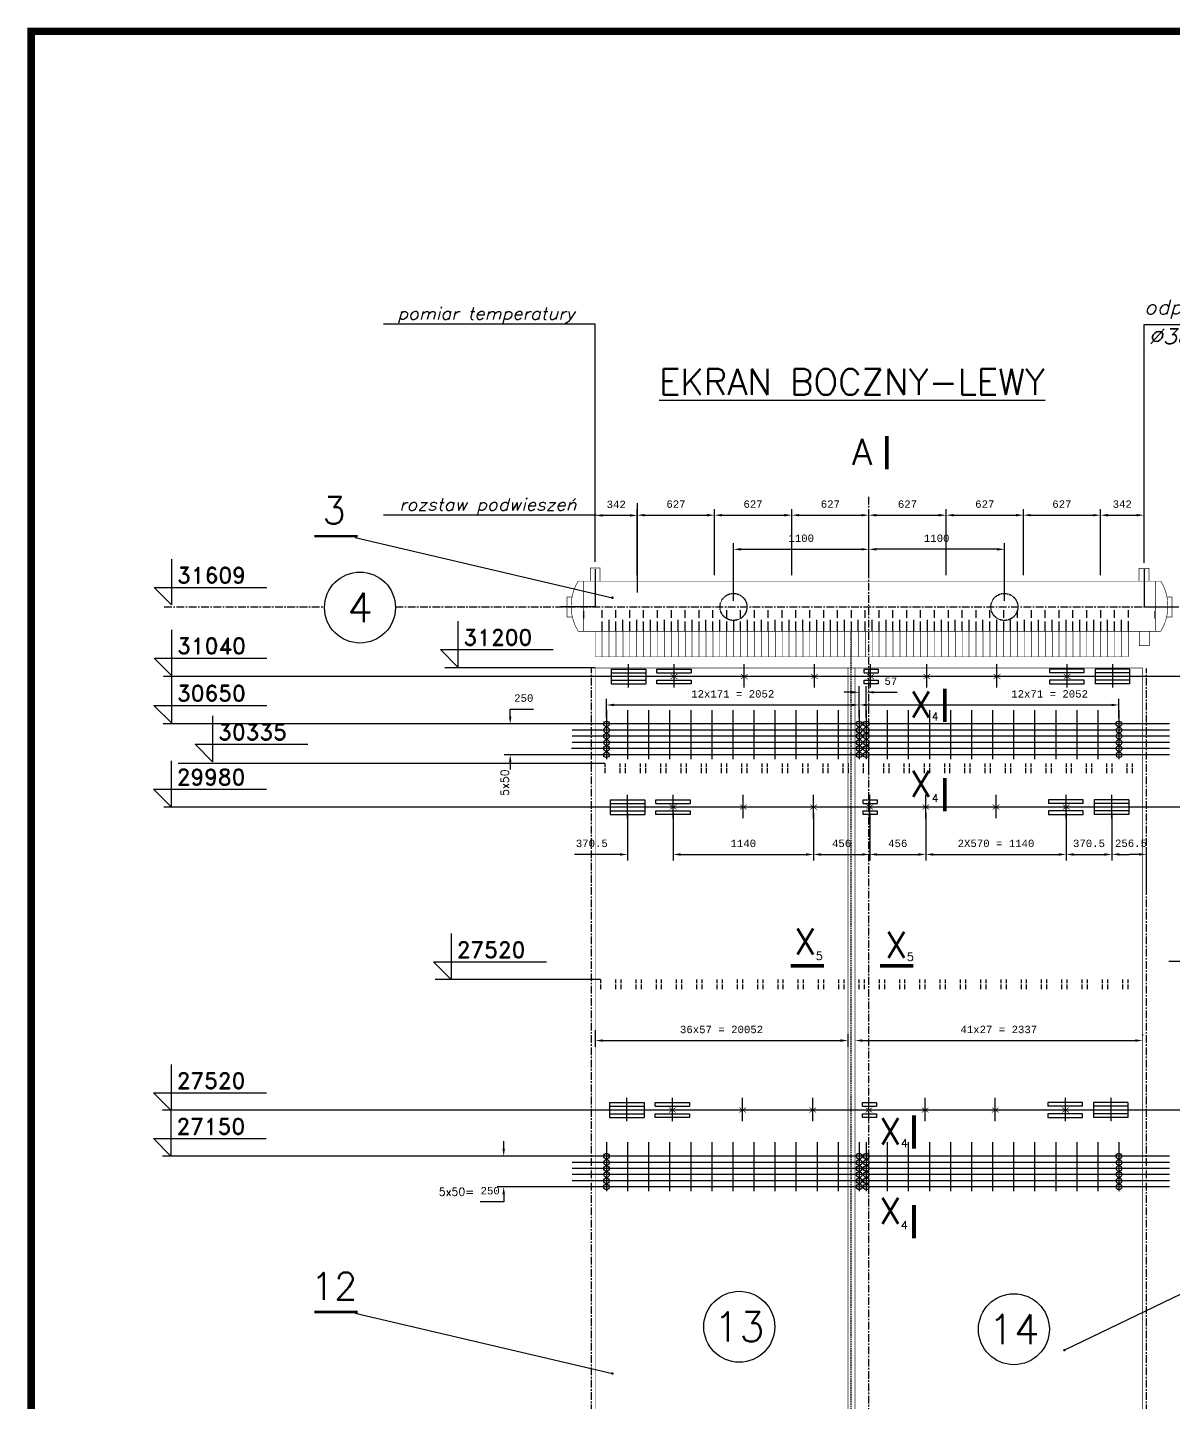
# Model space of a CAD drawing. Extents: x 13210 to 94108, y -7390 to 36310.
# Drawn here: x 13210 to 22516, y 25145 to 36310 of the extents above; entities that cross this region are included whole.
import ezdxf
from ezdxf.enums import TextEntityAlignment as Align

# ---------------------------------------------------------------- set-up
doc = ezdxf.new("R2010")
doc.units = 0
doc.header["$MEASUREMENT"] = 0
doc.header["$PDMODE"] = 3
for name, pattern in [('CENTERX2', [100, 62.5, -12.5, 12.5, -12.5]), ('DASHED', [18.75, 12.5, -6.25]), ('DASHEDX2', [1.5, 1, -0.5])]:
    doc.linetypes.add(name, pattern=pattern)
doc.layers.get('0').update_dxf_attribs({"linetype": 'CONTINUOUS'})
doc.layers.get('DEFPOINTS').update_dxf_attribs({"linetype": 'CONTINUOUS'})
for name, color, linetype in [('LINIE', 7, 'DASHEDX2'), ('NUMERY-KOL', 4, 'CONTINUOUS'), ('NUMERY-ODN', 2, 'CONTINUOUS'), ('POZIOMY', 7, 'CONTINUOUS'), ('PRZEKROJE', 4, 'CONTINUOUS'), ('RAMKA', 7, 'CONTINUOUS'), ('ROZWINIECIE', 3, 'CONTINUOUS'), ('SZCZEGOLY', 2, 'CONTINUOUS'), ('WYMIAR1', 7, 'CONTINUOUS'), ('X-X', 1, 'CONTINUOUS'), ('ZARYS', 6, 'CENTERX2')]:
    doc.layers.add(name, color=color, linetype=linetype)
doc.styles.add('MONOTXT', font='monotxt')
doc.styles.add('ROMAND', font='romand')
doc.styles.add('ROMANS', font='romans')
doc.styles.get("Standard").update_dxf_attribs({"font": 'romans.shx'})
doc.dimstyles.new('KWA', dxfattribs={"dimscale": 20, "dimtxt": 3, "dimasz": 3, "dimexe": 2.5, "dimexo": 2.5, "dimgap": 1.5, "dimtad": 0, "dimtih": 1, "dimtoh": 1, "dimdsep": 46, "dimtxsty": 'Standard', "dimcen": -3, "dimdle": 1.25, "dimadec": 0, "dimazin": 0, "dimtfac": 0.75, "dimtofl": 0, "dimtmove": 2, "dimatfit": 3, "dimfxl": 0, "dimtvp": 1.5, "dimtolj": 1, "dimtzin": 12, "dimarcsym": 0})

# ---------------------------------------------------------------- blocks, each defined once
blk = doc.blocks.new('LI2')
at = {"layer": 'ROZWINIECIE'}
for p, q in [((0, 112), (0, 172)), ((0, 0), (0, 82))]:
    blk.add_line(p, q, dxfattribs=at)
blk = doc.blocks.new('PM')
at = {"layer": 'ROZWINIECIE', "const_width": 5}
blk.add_lwpolyline([(0, 0), (0, 208)], dxfattribs=at)
blk = doc.blocks.new('P2')
at = {"layer": 'ROZWINIECIE'}
blk.add_line((0, 0), (0, 92), dxfattribs=at)
blk = doc.blocks.new('X')
at = {"linetype": 'Continuous', "const_width": 5}
for points in [[(27.5, 20), (-27.5, -20)], [(-27.5, 20), (27.5, -20)]]:
    blk.add_lwpolyline(points, dxfattribs=at)
blk = doc.blocks.new('PP2')
at = {"linetype": 'Continuous'}
for p, q in [((0, 0), (0, -30)), ((0, -40), (0, -80))]:
    blk.add_line(p, q, dxfattribs=at)
blk = doc.blocks.new('*D288')
at = {"color": 0, "linetype": 'ByBlock'}
for p, q in [((18943, 31655), (18943, 32123)), ((19003, 32073), (19983, 32073)), ((20043, 31864), (20043, 32123))]:
    blk.add_line(p, q, dxfattribs=at)
for points in [[(19003, 32083), (19003, 32063), (18943, 32073)], [(19983, 32083), (19983, 32063), (20043, 32073)]]:
    blk.add_solid(points, dxfattribs=at)
at = {"layer": 'DEFPOINTS', "color": 0, "linetype": 'ByBlock'}
for p in [(20043, 32073), (20043, 31814), (18943, 31605)]:
    blk.add_point(p, dxfattribs=at)
at = {"color": 0, "linetype": 'ByBlock', "style": 'MONOTXT'}
blk.add_text('1100', height=60, dxfattribs=at).set_placement((19493, 32163), align=Align.MIDDLE_CENTER)
blk = doc.blocks.new('*D287')
at = {"color": 0, "linetype": 'ByBlock'}
for p, q in [((20043, 31864), (20043, 32123)), ((21083, 32073), (20103, 32073)), ((21143, 31655), (21143, 32123))]:
    blk.add_line(p, q, dxfattribs=at)
for points in [[(20103, 32083), (20103, 32063), (20043, 32073)], [(21083, 32083), (21083, 32063), (21143, 32073)]]:
    blk.add_solid(points, dxfattribs=at)
at = {"layer": 'DEFPOINTS', "color": 0, "linetype": 'ByBlock'}
for p in [(20043, 32073), (20043, 31814), (21143, 31605)]:
    blk.add_point(p, dxfattribs=at)
at = {"color": 0, "linetype": 'ByBlock', "style": 'MONOTXT'}
blk.add_text('1100', height=60, dxfattribs=at).set_placement((20593, 32163), align=Align.MIDDLE_CENTER)
blk = doc.blocks.new('*D286')
at = {"color": 0, "linetype": 'ByBlock'}
for p, q in [((18162, 31864), (18162, 32400)), ((18789, 31864), (18789, 32400)), ((18222, 32350), (18729, 32350))]:
    blk.add_line(p, q, dxfattribs=at)
for points in [[(18222, 32360), (18222, 32340), (18162, 32350)], [(18729, 32360), (18729, 32340), (18789, 32350)]]:
    blk.add_solid(points, dxfattribs=at)
at = {"layer": 'DEFPOINTS', "color": 0, "linetype": 'ByBlock'}
for p in [(18789, 32350), (18162, 31814), (18789, 31814)]:
    blk.add_point(p, dxfattribs=at)
at = {"color": 0, "linetype": 'ByBlock', "style": 'MONOTXT'}
blk.add_text('627', height=60, dxfattribs=at).set_placement((18476, 32440), align=Align.MIDDLE_CENTER)
blk = doc.blocks.new('*D285')
at = {"color": 0, "linetype": 'ByBlock'}
for p, q in [((18789, 31864), (18789, 32400)), ((19416, 31864), (19416, 32400)), ((18849, 32350), (19356, 32350))]:
    blk.add_line(p, q, dxfattribs=at)
for points in [[(18849, 32360), (18849, 32340), (18789, 32350)], [(19356, 32360), (19356, 32340), (19416, 32350)]]:
    blk.add_solid(points, dxfattribs=at)
at = {"layer": 'DEFPOINTS', "color": 0, "linetype": 'ByBlock'}
for p in [(19416, 32350), (18789, 31814), (19416, 31814)]:
    blk.add_point(p, dxfattribs=at)
at = {"color": 0, "linetype": 'ByBlock', "style": 'MONOTXT'}
blk.add_text('627', height=60, dxfattribs=at).set_placement((19102, 32440), align=Align.MIDDLE_CENTER)
blk = doc.blocks.new('*D284')
at = {"color": 0, "linetype": 'ByBlock'}
for p, q in [((19416, 31864), (19416, 32400)), ((20043, 31864), (20043, 32400)), ((19476, 32350), (19983, 32350))]:
    blk.add_line(p, q, dxfattribs=at)
for points in [[(19476, 32360), (19476, 32340), (19416, 32350)], [(19983, 32360), (19983, 32340), (20043, 32350)]]:
    blk.add_solid(points, dxfattribs=at)
at = {"layer": 'DEFPOINTS', "color": 0, "linetype": 'ByBlock'}
for p in [(20043, 32350), (19416, 31814), (20043, 31814)]:
    blk.add_point(p, dxfattribs=at)
at = {"color": 0, "linetype": 'ByBlock', "style": 'MONOTXT'}
blk.add_text('627', height=60, dxfattribs=at).set_placement((19730, 32440), align=Align.MIDDLE_CENTER)
blk = doc.blocks.new('*D283')
at = {"color": 0, "linetype": 'ByBlock'}
for p, q in [((20043, 31864), (20043, 32400)), ((20670, 31864), (20670, 32400)), ((20103, 32350), (20610, 32350))]:
    blk.add_line(p, q, dxfattribs=at)
for points in [[(20103, 32360), (20103, 32340), (20043, 32350)], [(20610, 32360), (20610, 32340), (20670, 32350)]]:
    blk.add_solid(points, dxfattribs=at)
at = {"layer": 'DEFPOINTS', "color": 0, "linetype": 'ByBlock'}
for p in [(20670, 32350), (20043, 31814), (20670, 31814)]:
    blk.add_point(p, dxfattribs=at)
at = {"color": 0, "linetype": 'ByBlock', "style": 'MONOTXT'}
blk.add_text('627', height=60, dxfattribs=at).set_placement((20356, 32440), align=Align.MIDDLE_CENTER)
blk = doc.blocks.new('*D282')
at = {"color": 0, "linetype": 'ByBlock'}
for p, q in [((20670, 31864), (20670, 32400)), ((21297, 31864), (21297, 32400)), ((20730, 32350), (21237, 32350))]:
    blk.add_line(p, q, dxfattribs=at)
for points in [[(20730, 32360), (20730, 32340), (20670, 32350)], [(21237, 32360), (21237, 32340), (21297, 32350)]]:
    blk.add_solid(points, dxfattribs=at)
at = {"layer": 'DEFPOINTS', "color": 0, "linetype": 'ByBlock'}
for p in [(21297, 32350), (20670, 31814), (21297, 31814)]:
    blk.add_point(p, dxfattribs=at)
at = {"color": 0, "linetype": 'ByBlock', "style": 'MONOTXT'}
blk.add_text('627', height=60, dxfattribs=at).set_placement((20984, 32440), align=Align.MIDDLE_CENTER)
blk = doc.blocks.new('*D281')
at = {"color": 0, "linetype": 'ByBlock'}
for p, q in [((21297, 31864), (21297, 32400)), ((21924, 31864), (21924, 32400)), ((21357, 32350), (21864, 32350))]:
    blk.add_line(p, q, dxfattribs=at)
for points in [[(21357, 32360), (21357, 32340), (21297, 32350)], [(21864, 32360), (21864, 32340), (21924, 32350)]]:
    blk.add_solid(points, dxfattribs=at)
at = {"layer": 'DEFPOINTS', "color": 0, "linetype": 'ByBlock'}
for p in [(21924, 32350), (21297, 31814), (21924, 31814)]:
    blk.add_point(p, dxfattribs=at)
at = {"color": 0, "linetype": 'ByBlock', "style": 'MONOTXT'}
blk.add_text('627', height=60, dxfattribs=at).set_placement((21610, 32440), align=Align.MIDDLE_CENTER)
blk = doc.blocks.new('*D280')
at = {"color": 0, "linetype": 'ByBlock'}
for p, q in [((21924, 31864), (21924, 32400)), ((22277, 31963), (22277, 32400)), ((21984, 32350), (22217, 32350))]:
    blk.add_line(p, q, dxfattribs=at)
for points in [[(21984, 32360), (21984, 32340), (21924, 32350)], [(22217, 32360), (22217, 32340), (22277, 32350)]]:
    blk.add_solid(points, dxfattribs=at)
at = {"layer": 'DEFPOINTS', "color": 0, "linetype": 'ByBlock'}
for p in [(22277, 32350), (22277, 31913), (21924, 31814)]:
    blk.add_point(p, dxfattribs=at)
at = {"color": 0, "linetype": 'ByBlock', "style": 'MONOTXT'}
blk.add_text('342', height=60, dxfattribs=at).set_placement((22100, 32440), align=Align.MIDDLE_CENTER)
blk = doc.blocks.new('*D279')
at = {"color": 0, "linetype": 'ByBlock'}
for p, q in [((17820, 31970), (17820, 32398)), ((18162, 31864), (18162, 32398)), ((18102, 32348), (17880, 32348))]:
    blk.add_line(p, q, dxfattribs=at)
for points in [[(17880, 32358), (17880, 32338), (17820, 32348)], [(18102, 32358), (18102, 32338), (18162, 32348)]]:
    blk.add_solid(points, dxfattribs=at)
at = {"layer": 'DEFPOINTS', "color": 0, "linetype": 'ByBlock'}
for p in [(17820, 32348), (17820, 31920), (18162, 31814)]:
    blk.add_point(p, dxfattribs=at)
at = {"color": 0, "linetype": 'ByBlock', "style": 'MONOTXT'}
blk.add_text('342', height=60, dxfattribs=at).set_placement((17991, 32438), align=Align.MIDDLE_CENTER)
blk = doc.blocks.new('POZ')
for p, q in [((0, 186), (0, 0)), ((0, 0), (-71, 71)), ((-71, 71), (387, 71))]:
    blk.add_line(p, q)
at = {"style": 'ROMAND', "flags": 4}
blk.add_attdef('POZIOM', (23, 88), '', height=65, dxfattribs=at)
blk = doc.blocks.new('*D31')
at = {"color": 0, "linetype": 'ByBlock'}
for p, q in [((17130, 30715), (17130, 30775)), ((17130, 30775), (17320, 30775)), ((17095, 30655), (17080, 30655)), ((17107, 30405), (17080, 30405)), ((17130, 30345), (17130, 30285))]:
    blk.add_line(p, q, dxfattribs=at)
for points in [[(17120, 30715), (17140, 30715), (17130, 30655)], [(17120, 30345), (17140, 30345), (17130, 30405)]]:
    blk.add_solid(points, dxfattribs=at)
at = {"layer": 'DEFPOINTS', "color": 0, "linetype": 'ByBlock'}
for p in [(17130, 30655), (17145, 30655), (17157, 30405)]:
    blk.add_point(p, dxfattribs=at)
at = {"color": 0, "linetype": 'ByBlock', "style": 'MONOTXT'}
blk.add_text('250', height=60, dxfattribs=at).set_placement((17240, 30865), align=Align.MIDDLE_CENTER)
blk = doc.blocks.new('*D32')
at = {"color": 0, "linetype": 'ByBlock'}
for p, q in [((17077, 27206), (17077, 27266)), ((17041, 27146), (17027, 27146)), ((17041, 26895), (17027, 26895)), ((17077, 26835), (17077, 26775)), ((17077, 26775), (16887, 26775))]:
    blk.add_line(p, q, dxfattribs=at)
for points in [[(17067, 27206), (17087, 27206), (17077, 27146)], [(17067, 26835), (17087, 26835), (17077, 26895)]]:
    blk.add_solid(points, dxfattribs=at)
at = {"layer": 'DEFPOINTS', "color": 0, "linetype": 'ByBlock'}
for p in [(17091, 27146), (17077, 26895), (17091, 26895)]:
    blk.add_point(p, dxfattribs=at)
at = {"color": 0, "linetype": 'ByBlock', "style": 'MONOTXT'}
blk.add_text('250', height=60, dxfattribs=at).set_placement((16967, 26865), align=Align.MIDDLE_CENTER)
blk = doc.blocks.new('*D264')
at = {"color": 0, "linetype": 'ByBlock'}
for p, q in [((17912, 30705), (17912, 30859)), ((19963, 30705), (19963, 30859)), ((17972, 30809), (19903, 30809))]:
    blk.add_line(p, q, dxfattribs=at)
for points in [[(17972, 30819), (17972, 30799), (17912, 30809)], [(19903, 30819), (19903, 30799), (19963, 30809)]]:
    blk.add_solid(points, dxfattribs=at)
at = {"layer": 'DEFPOINTS', "color": 0, "linetype": 'ByBlock'}
for p in [(19963, 30809), (17912, 30655), (19963, 30655)]:
    blk.add_point(p, dxfattribs=at)
at = {"color": 0, "linetype": 'ByBlock', "style": 'MONOTXT'}
blk.add_text('12x171 = 2052', height=60, dxfattribs=at).set_placement((18937, 30899), align=Align.MIDDLE_CENTER)
blk = doc.blocks.new('*D263')
at = {"color": 0, "linetype": 'ByBlock'}
for p, q in [((19963, 30705), (19963, 30859)), ((22073, 30705), (22073, 30859)), ((20023, 30809), (22013, 30809))]:
    blk.add_line(p, q, dxfattribs=at)
for points in [[(20023, 30819), (20023, 30799), (19963, 30809)], [(22013, 30819), (22013, 30799), (22073, 30809)]]:
    blk.add_solid(points, dxfattribs=at)
at = {"layer": 'DEFPOINTS', "color": 0, "linetype": 'ByBlock'}
for p in [(22073, 30809), (19963, 30655), (22073, 30655)]:
    blk.add_point(p, dxfattribs=at)
at = {"color": 0, "linetype": 'ByBlock', "style": 'MONOTXT'}
blk.add_text('12x71 = 2052', height=60, dxfattribs=at).set_placement((21510, 30899), align=Align.MIDDLE_CENTER)
blk = doc.blocks.new('*D262')
at = {"color": 0, "linetype": 'ByBlock'}
for p, q in [((19963, 30705), (19963, 30962)), ((20021, 30705), (20021, 30962)), ((19903, 30912), (19843, 30912)), ((20081, 30912), (20141, 30912)), ((20141, 30912), (20271, 30912))]:
    blk.add_line(p, q, dxfattribs=at)
for points in [[(19903, 30922), (19903, 30902), (19963, 30912)], [(20081, 30922), (20081, 30902), (20021, 30912)]]:
    blk.add_solid(points, dxfattribs=at)
at = {"layer": 'DEFPOINTS', "color": 0, "linetype": 'ByBlock'}
for p in [(20021, 30912), (19963, 30655), (20021, 30655)]:
    blk.add_point(p, dxfattribs=at)
at = {"color": 0, "linetype": 'ByBlock', "style": 'MONOTXT'}
blk.add_text('57', height=60, dxfattribs=at).set_placement((20221, 31002), align=Align.MIDDLE_CENTER)
blk = doc.blocks.new('*D261')
at = {"color": 0, "linetype": 'ByBlock'}
for p, q in [((18082.5, 29930), (18082.5, 29545)), ((18453, 29930), (18453, 29545)), ((17962.5, 29595), (17652.5, 29595)), ((18022.5, 29595), (17962.5, 29595)), ((18513, 29595), (18573, 29595))]:
    blk.add_line(p, q, dxfattribs=at)
for points in [[(18022.5, 29605), (18022.5, 29585), (18082.5, 29595)], [(18513, 29605), (18513, 29585), (18453, 29595)]]:
    blk.add_solid(points, dxfattribs=at)
at = {"layer": 'DEFPOINTS', "color": 0, "linetype": 'ByBlock'}
for p in [(18082.5, 29980), (18453, 29980), (18082.5, 29595)]:
    blk.add_point(p, dxfattribs=at)
at = {"color": 0, "linetype": 'ByBlock', "style": 'MONOTXT'}
blk.add_text('370.5', height=60, dxfattribs=at).set_placement((17792.5, 29685), align=Align.MIDDLE_CENTER)
blk = doc.blocks.new('*D260')
at = {"color": 0, "linetype": 'ByBlock'}
for p, q in [((18453, 29930), (18453, 29545)), ((19593, 29930), (19593, 29545)), ((18513, 29595), (19533, 29595))]:
    blk.add_line(p, q, dxfattribs=at)
for points in [[(18513, 29605), (18513, 29585), (18453, 29595)], [(19533, 29605), (19533, 29585), (19593, 29595)]]:
    blk.add_solid(points, dxfattribs=at)
at = {"layer": 'DEFPOINTS', "color": 0, "linetype": 'ByBlock'}
for p in [(18453, 29980), (19593, 29980), (19593, 29595)]:
    blk.add_point(p, dxfattribs=at)
at = {"color": 0, "linetype": 'ByBlock', "style": 'MONOTXT'}
blk.add_text('1140', height=60, dxfattribs=at).set_placement((19023, 29685), align=Align.MIDDLE_CENTER)
blk = doc.blocks.new('*D259')
at = {"color": 0, "linetype": 'ByBlock'}
for p, q in [((19593, 29930), (19593, 29545)), ((20049, 29930), (20049, 29545)), ((19653, 29595), (19989, 29595))]:
    blk.add_line(p, q, dxfattribs=at)
for points in [[(19653, 29605), (19653, 29585), (19593, 29595)], [(19989, 29605), (19989, 29585), (20049, 29595)]]:
    blk.add_solid(points, dxfattribs=at)
at = {"layer": 'DEFPOINTS', "color": 0, "linetype": 'ByBlock'}
for p in [(19593, 29980), (20049, 29980), (20049, 29595)]:
    blk.add_point(p, dxfattribs=at)
at = {"color": 0, "linetype": 'ByBlock', "style": 'MONOTXT'}
blk.add_text('456', height=60, dxfattribs=at).set_placement((19821, 29685), align=Align.MIDDLE_CENTER)
blk = doc.blocks.new('*D258')
at = {"color": 0, "linetype": 'ByBlock'}
for p, q in [((20049, 29930), (20049, 29545)), ((20505, 29930), (20505, 29545)), ((20109, 29595), (20445, 29595))]:
    blk.add_line(p, q, dxfattribs=at)
for points in [[(20109, 29605), (20109, 29585), (20049, 29595)], [(20445, 29605), (20445, 29585), (20505, 29595)]]:
    blk.add_solid(points, dxfattribs=at)
at = {"layer": 'DEFPOINTS', "color": 0, "linetype": 'ByBlock'}
for p in [(20049, 29980), (20505, 29980), (20505, 29595)]:
    blk.add_point(p, dxfattribs=at)
at = {"color": 0, "linetype": 'ByBlock', "style": 'MONOTXT'}
blk.add_text('456', height=60, dxfattribs=at).set_placement((20277, 29685), align=Align.MIDDLE_CENTER)
blk = doc.blocks.new('*D257')
at = {"color": 0, "linetype": 'ByBlock'}
for p, q in [((20505, 29930), (20505, 29545)), ((21645, 29930), (21645, 29545)), ((20565, 29595), (21585, 29595))]:
    blk.add_line(p, q, dxfattribs=at)
for points in [[(20565, 29605), (20565, 29585), (20505, 29595)], [(21585, 29605), (21585, 29585), (21645, 29595)]]:
    blk.add_solid(points, dxfattribs=at)
at = {"layer": 'DEFPOINTS', "color": 0, "linetype": 'ByBlock'}
for p in [(20505, 29980), (21645, 29980), (21645, 29595)]:
    blk.add_point(p, dxfattribs=at)
at = {"color": 0, "linetype": 'ByBlock', "style": 'MONOTXT'}
blk.add_text('2X570 = 1140', height=60, dxfattribs=at).set_placement((21075, 29685), align=Align.MIDDLE_CENTER)
blk = doc.blocks.new('*D256')
at = {"color": 0, "linetype": 'ByBlock'}
for p, q in [((21645, 29930), (21645, 29545)), ((22015.5, 29930), (22015.5, 29545)), ((21705, 29595), (21955.5, 29595))]:
    blk.add_line(p, q, dxfattribs=at)
for points in [[(21705, 29605), (21705, 29585), (21645, 29595)], [(21955.5, 29605), (21955.5, 29585), (22015.5, 29595)]]:
    blk.add_solid(points, dxfattribs=at)
at = {"layer": 'DEFPOINTS', "color": 0, "linetype": 'ByBlock'}
for p in [(21645, 29980), (22015.5, 29980), (22015.5, 29595)]:
    blk.add_point(p, dxfattribs=at)
at = {"color": 0, "linetype": 'ByBlock', "style": 'MONOTXT'}
blk.add_text('370.5', height=60, dxfattribs=at).set_placement((21830, 29685), align=Align.MIDDLE_CENTER)
blk = doc.blocks.new('*D255')
at = {"color": 0, "linetype": 'ByBlock'}
for p, q in [((22016, 29731), (22016, 29546)), ((22076, 29596), (22156, 29596)), ((22237, 29596), (22156, 29596)), ((22297, 29292), (22297, 29646))]:
    blk.add_line(p, q, dxfattribs=at)
for points in [[(22076, 29606), (22076, 29586), (22016, 29596)], [(22237, 29606), (22237, 29586), (22297, 29596)]]:
    blk.add_solid(points, dxfattribs=at)
at = {"layer": 'DEFPOINTS', "color": 0, "linetype": 'ByBlock'}
for p in [(22016, 29781), (22297, 29596), (22297, 29242)]:
    blk.add_point(p, dxfattribs=at)
at = {"color": 0, "linetype": 'ByBlock', "style": 'MONOTXT'}
blk.add_text('256.5', height=60, dxfattribs=at).set_placement((22171, 29686), align=Align.MIDDLE_CENTER)
blk = doc.blocks.new('*D254')
at = {"color": 0, "linetype": 'ByBlock'}
for p, q in [((17820, 28168), (17820, 28034)), ((19872, 28137), (19872, 28034)), ((17880, 28084), (19812, 28084))]:
    blk.add_line(p, q, dxfattribs=at)
for points in [[(17880, 28094), (17880, 28074), (17820, 28084)], [(19812, 28094), (19812, 28074), (19872, 28084)]]:
    blk.add_solid(points, dxfattribs=at)
at = {"layer": 'DEFPOINTS', "color": 0, "linetype": 'ByBlock'}
for p in [(17820, 28218), (19872, 28187), (19872, 28084)]:
    blk.add_point(p, dxfattribs=at)
at = {"color": 0, "linetype": 'ByBlock', "style": 'MONOTXT'}
blk.add_text('36x57 = 20052', height=60, dxfattribs=at).set_placement((18846, 28174), align=Align.MIDDLE_CENTER)
blk = doc.blocks.new('*D253')
at = {"color": 0, "linetype": 'ByBlock'}
for p, q in [((19929, 28134), (19929, 28134)), ((19989, 28084), (22206, 28084)), ((22266, 28124), (22266, 28134))]:
    blk.add_line(p, q, dxfattribs=at)
for points in [[(19989, 28094), (19989, 28074), (19929, 28084)], [(22206, 28094), (22206, 28074), (22266, 28084)]]:
    blk.add_solid(points, dxfattribs=at)
at = {"layer": 'DEFPOINTS', "color": 0, "linetype": 'ByBlock'}
for p in [(19929, 28084), (22266, 28084), (22266, 28074)]:
    blk.add_point(p, dxfattribs=at)
at = {"color": 0, "linetype": 'ByBlock', "style": 'MONOTXT'}
blk.add_text('41x27 = 2337', height=60, dxfattribs=at).set_placement((21097.5, 28174), align=Align.MIDDLE_CENTER)

msp = doc.modelspace()

# ---------------------------------------------------------------- linework, layer by layer
at = {"layer": 'LINIE', "linetype": 'CENTERX2'}
for p, q in [((20043, 19037.70645), (20043, 32499.13845)), ((14320, 31605), (15622.04341, 31605)), ((16197.95659, 31605), (49950, 31605))]:
    msp.add_line(p, q, dxfattribs=at)
at = {"layer": 'LINIE', "linetype": 'DASHED'}
msp.add_line((19899.5, 21150), (19899.5, 31407.73845), dxfattribs=at)
at = {"layer": 'LINIE', "linetype": 'Continuous'}
for p, q in [((22773, 31040), (14315, 31040)), ((17911.61551, 30767.83755), (17911.61551, 30369.91896)), ((18082.61551, 30767.83755), (18082.61551, 30369.91896)), ((18253.61551, 30767.83755), (18253.61551, 30369.91896)), ((18424.61551, 30767.83755), (18424.61551, 30369.91896)), ((18595.61551, 30767.83755), (18595.61551, 30369.91896)), ((18766.61551, 30767.83755), (18766.61551, 30369.91896)), ((18937.61551, 30767.83755), (18937.61551, 30369.91896)), ((19108.61551, 30767.83755), (19108.61551, 30369.91896)), ((19279.61551, 30767.83755), (19279.61551, 30369.91896)), ((19450.61551, 30767.83755), (19450.61551, 30369.91896)), ((19621.61551, 30767.83755), (19621.61551, 30369.91896)), ((19792.61551, 30767.83755), (19792.61551, 30369.91896)), ((19963.61551, 30767.83755), (19963.61551, 30369.91896)), ((20020.61551, 30767.83755), (20020.61551, 30369.91896)), ((20191.61551, 30767.83755), (20191.61551, 30369.91896)), ((20362.61551, 30767.83755), (20362.61551, 30369.91896)), ((20533.61551, 30767.83755), (20533.61551, 30369.91896)), ((20704.61551, 30767.83755), (20704.61551, 30369.91896)), ((20875.61551, 30767.83755), (20875.61551, 30369.91896)), ((21046.61551, 30767.83755), (21046.61551, 30369.91896)), ((21217.61551, 30767.83755), (21217.61551, 30369.91896)), ((21388.61551, 30767.83755), (21388.61551, 30369.91896)), ((21559.61551, 30767.83755), (21559.61551, 30369.91896)), ((21730.61551, 30767.83755), (21730.61551, 30369.91896)), ((21901.61551, 30767.83755), (21901.61551, 30369.91896)), ((22072.61551, 30767.83755), (22072.61551, 30369.91896)), ((22483, 30654.91896), (14313, 30654.91896)), ((22483, 30604.91896), (17633, 30604.91896)), ((22483, 30554.91896), (17633, 30554.91896)), ((22483, 30504.91896), (17633, 30504.91896)), ((22483, 30404.91896), (17109, 30404.91896)), ((22483, 30454.91896), (17628, 30454.91896)), ((17898.94884, 30335), (14433.94884, 30335)), ((30149, 29980), (14317, 29980)), ((17863, 28580), (16520, 28580)), ((30149, 27520), (14305, 27520)), ((17911.61551, 27257.99962), (17911.61551, 26860.08104)), ((18082.61551, 27257.99962), (18082.61551, 26860.08104)), ((18253.61551, 27257.99962), (18253.61551, 26860.08104)), ((18424.61551, 27257.99962), (18424.61551, 26860.08104)), ((18595.61551, 27257.99962), (18595.61551, 26860.08104)), ((18766.61551, 27257.99962), (18766.61551, 26860.08104)), ((18937.61551, 27257.99962), (18937.61551, 26860.08104)), ((19108.61551, 27257.99962), (19108.61551, 26860.08104)), ((19279.61551, 27257.99962), (19279.61551, 26860.08104)), ((19450.61551, 27257.99962), (19450.61551, 26860.08104)), ((19621.61551, 27257.99962), (19621.61551, 26860.08104)), ((19792.61551, 27257.99962), (19792.61551, 26860.08104)), ((19963.61551, 27257.99962), (19963.61551, 26860.08104)), ((20020.61551, 27257.99962), (20020.61551, 26860.08104)), ((20191.61551, 27257.99962), (20191.61551, 26860.08104)), ((20362.61551, 27257.99962), (20362.61551, 26860.08104)), ((20533.61551, 27257.99962), (20533.61551, 26860.08104)), ((20704.61551, 27257.99962), (20704.61551, 26860.08104)), ((20875.61551, 27257.99962), (20875.61551, 26860.08104)), ((21046.61551, 27257.99962), (21046.61551, 26860.08104)), ((21217.61551, 27257.99962), (21217.61551, 26860.08104)), ((21388.61551, 27257.99962), (21388.61551, 26860.08104)), ((21559.61551, 27257.99962), (21559.61551, 26860.08104)), ((21730.61551, 27257.99962), (21730.61551, 26860.08104)), ((21901.61551, 27257.99962), (21901.61551, 26860.08104)), ((22072.61551, 27257.99962), (22072.61551, 26860.08104)), ((22483, 27145.08104), (14305, 27145.08104)), ((22483, 27095.08104), (17633, 27095.08104)), ((22483, 27045.08104), (17633, 27045.08104)), ((22483, 26995.08104), (17633, 26995.08104)), ((22483, 26945.08104), (17633, 26945.08104)), ((22483, 26895.08104), (17025, 26895.08104))]:
    msp.add_line(p, q, dxfattribs=at)
at = {"layer": 'NUMERY-KOL'}
for centre in [(15910, 31600), (18990, 25760), (21220, 25740)]:
    msp.add_circle(centre, 288, dxfattribs=at)
at = {"layer": 'NUMERY-ODN'}
for p, q in [((15870, 32170), (17960, 31680)), ((22650, 26060), (21630, 25570)), ((15870, 25870), (17960, 25380))]:
    msp.add_line(p, q, dxfattribs=at)
at = {"layer": 'NUMERY-ODN', "const_width": 20}
for points in [[(15890, 32180), (15540, 32180), (15560, 32180)], [(15890, 25880), (15540, 25880), (15560, 25880)]]:
    msp.add_lwpolyline(points, dxfattribs=at)
at = {"layer": 'NUMERY-ODN', "const_width": 10}
for points in [[(17955, 31680, 1), (17965, 31680, 1)], [(21625, 25570, 1), (21635, 25570, 1)], [(17955, 25380, 1), (17965, 25380, 1)]]:
    msp.add_lwpolyline(points, format="xyb", close=True, dxfattribs=at)
at = {"layer": 'POZIOMY'}
msp.add_line((17820, 31110), (16599, 31110), dxfattribs=at)
at = {"layer": 'PRZEKROJE', "linetype": 'Continuous'}
for p, q in [((18090, 30950), (18090, 31140)), ((18460.5, 30950), (18460.5, 31140)), ((19030.5, 30950), (19030.5, 31140)), ((19600.5, 30950), (19600.5, 31140)), ((20056.5, 30950), (20056.5, 31140)), ((20512.5, 30950), (20512.5, 31140)), ((21082.5, 30950), (21082.5, 31140)), ((21652.5, 30950), (21652.5, 31140)), ((22023, 30950), (22023, 31140)), ((18082.5, 29890), (18082.5, 30080)), ((18453, 29890), (18453, 30080)), ((19023, 29890), (19023, 30080)), ((19593, 29890), (19593, 30080)), ((20049, 29890), (20049, 30080)), ((20505, 29890), (20505, 30080)), ((21075, 29890), (21075, 30080)), ((21645, 29890), (21645, 30080)), ((22015.5, 29890), (22015.5, 30080)), ((18076.5, 27430), (18076.5, 27620)), ((18447, 27430), (18447, 27620)), ((19017, 27430), (19017, 27620)), ((19587, 27430), (19587, 27620)), ((20043, 27430), (20043, 27620)), ((20499, 27430), (20499, 27620)), ((21069, 27430), (21069, 27620)), ((21639, 27430), (21639, 27620)), ((22009.5, 27430), (22009.5, 27620))]:
    msp.add_line(p, q, dxfattribs=at)
at = {"layer": 'RAMKA', "linetype": 'Continuous', "const_width": 60}
msp.add_lwpolyline([(13240, 36280), (94070, 36280), (94070, -7360), (13240, -7360)], close=True, dxfattribs=at)
at = {"layer": 'ROZWINIECIE', "linetype": 'Continuous'}
for p, q in [((17726.9, 31509.83845), (17726.9, 31571.02911)), ((22368.1, 31509.83845), (22368.1, 31571.02911)), ((17950, 31100), (18230, 31100)), ((17950, 31100), (17950, 30980)), ((17950, 31070), (18230, 31070)), ((18230, 31100), (18230, 30980)), ((18320, 31100), (18600, 31100)), ((18320, 31070), (18320, 31100)), ((18320, 31070), (18600, 31070)), ((18600, 31100), (18600, 31070)), ((20003, 31070), (20003, 31100)), ((20003, 31100), (20117, 31100)), ((20003, 31070), (20117, 31070)), ((20117, 31100), (20117, 31070)), ((21790, 31100), (21510, 31100)), ((21510, 31100), (21510, 31070)), ((21790, 31070), (21510, 31070)), ((21790, 31070), (21790, 31100)), ((21880, 31100), (21880, 30980)), ((22160, 31100), (21880, 31100)), ((22160, 31070), (21880, 31070)), ((22160, 31100), (22160, 30980)), ((17950, 31010), (18230, 31010)), ((17950, 30980), (18230, 30980)), ((18320, 31010), (18600, 31010)), ((18320, 30980), (18320, 31010)), ((18600, 30980), (18320, 30980)), ((18600, 31010), (18600, 30980)), ((20003, 30980), (20003, 31010)), ((20003, 31010), (20117, 31010)), ((20117, 30980), (20003, 30980)), ((20117, 31010), (20117, 30980)), ((21510, 31010), (21510, 30980)), ((21790, 31010), (21510, 31010)), ((21510, 30980), (21790, 30980)), ((21790, 30980), (21790, 31010)), ((22160, 31010), (21880, 31010)), ((22160, 30980), (21880, 30980)), ((17942.5, 30040), (17942.5, 29920)), ((17942.5, 30040), (18222.5, 30040)), ((18222.5, 30040), (18222.5, 29920)), ((18312.5, 30010), (18312.5, 30040)), ((18312.5, 30040), (18592.5, 30040)), ((18592.5, 30040), (18592.5, 30010)), ((19995.5, 30040), (20109.5, 30040)), ((19995.5, 30010), (19995.5, 30040)), ((20109.5, 30040), (20109.5, 30010)), ((21502.5, 30040), (21502.5, 30010)), ((21782.5, 30040), (21502.5, 30040)), ((21782.5, 30010), (21782.5, 30040)), ((22152.5, 30040), (21872.5, 30040)), ((21872.5, 30040), (21872.5, 29920)), ((22152.5, 30040), (22152.5, 29920)), ((17942.5, 30010), (18222.5, 30010)), ((17942.5, 29950), (18222.5, 29950)), ((18312.5, 30010), (18592.5, 30010)), ((18312.5, 29920), (18312.5, 29950)), ((18312.5, 29950), (18592.5, 29950)), ((18592.5, 29950), (18592.5, 29920)), ((19995.5, 30010), (20109.5, 30010)), ((19995.5, 29950), (20109.5, 29950)), ((19995.5, 29920), (19995.5, 29950)), ((20109.5, 29950), (20109.5, 29920)), ((21782.5, 30010), (21502.5, 30010)), ((21782.5, 29950), (21502.5, 29950)), ((21502.5, 29950), (21502.5, 29920)), ((21782.5, 29920), (21782.5, 29950)), ((22152.5, 30010), (21872.5, 30010)), ((22152.5, 29950), (21872.5, 29950)), ((17942.5, 29920), (18222.5, 29920)), ((18592.5, 29920), (18312.5, 29920)), ((20109.5, 29920), (19995.5, 29920)), ((21502.5, 29920), (21782.5, 29920)), ((22152.5, 29920), (21872.5, 29920)), ((17936.5, 27580), (18216.5, 27580)), ((17936.5, 27580), (17936.5, 27460)), ((18216.5, 27580), (18216.5, 27460)), ((18306.5, 27580), (18586.5, 27580)), ((18306.5, 27550), (18306.5, 27580)), ((18586.5, 27580), (18586.5, 27550)), ((19989.5, 27550), (19989.5, 27580)), ((19989.5, 27580), (20103.5, 27580)), ((20103.5, 27580), (20103.5, 27550)), ((21776.5, 27580), (21496.5, 27580)), ((21496.5, 27580), (21496.5, 27550)), ((21776.5, 27550), (21776.5, 27580)), ((21866.5, 27580), (21866.5, 27460)), ((22146.5, 27580), (21866.5, 27580)), ((22146.5, 27580), (22146.5, 27460)), ((17936.5, 27550), (18216.5, 27550)), ((17936.5, 27490), (18216.5, 27490)), ((18306.5, 27550), (18586.5, 27550)), ((18306.5, 27490), (18586.5, 27490)), ((18306.5, 27460), (18306.5, 27490)), ((18586.5, 27490), (18586.5, 27460)), ((19989.5, 27550), (20103.5, 27550)), ((19989.5, 27460), (19989.5, 27490)), ((19989.5, 27490), (20103.5, 27490)), ((20103.5, 27490), (20103.5, 27460)), ((21776.5, 27550), (21496.5, 27550)), ((21496.5, 27490), (21496.5, 27460)), ((21776.5, 27490), (21496.5, 27490)), ((21776.5, 27460), (21776.5, 27490)), ((22146.5, 27550), (21866.5, 27550)), ((22146.5, 27490), (21866.5, 27490)), ((17936.5, 27460), (18216.5, 27460)), ((18586.5, 27460), (18306.5, 27460)), ((20103.5, 27460), (19989.5, 27460)), ((21496.5, 27460), (21776.5, 27460)), ((22146.5, 27460), (21866.5, 27460))]:
    msp.add_line(p, q, dxfattribs=at)
at = {"layer": 'ROZWINIECIE'}
msp.add_line((17893, 31407.73845), (17893, 31407.73845), dxfattribs=at)
at = {"layer": 'ROZWINIECIE', "const_width": 5}
for points in [[(17860, 31814.13845), (17860, 31920), (17780, 31920), (17780, 31814.13845)], [(22237, 31812.13845), (22237, 31918), (22317, 31918), (22317, 31812.13845)], [(17820, 31200), (17820, 31407.73845)], [(22239, 31410), (22239, 31290), (22319, 31290), (22319, 31407.73845)], [(17820, 31200), (22149, 31200)], [(17820, 31110), (22266, 31110)], [(17820, 21150), (17820, 31110)], [(19872, 21150), (19872, 31110)], [(19929, 21150), (19929, 31110)], [(22266, 21150), (22266, 31110)]]:
    msp.add_lwpolyline(points, dxfattribs=at)
at = {"layer": 'ROZWINIECIE', "linetype": 'Continuous', "const_width": 5}
for points in [[(17777.9, 31814.13845), (17681.39229, 31814.13845, 0.2808331526), (17682, 31407.73845), (17726.9, 31407.73845)], [(22398.1, 31814.13845), (17777.9, 31814.13845, 0.3525434906)], [(22368.1, 31814.13845), (22413.60771, 31814.13845, -0.2808331526), (22413, 31407.73845), (22368.1, 31407.73845)]]:
    msp.add_lwpolyline(points, format="xyb", dxfattribs=at)
for points in [[(17726.9, 31815.13845), (17726.9, 31611.93845), (17726.9, 31407.73845)], [(22368.1, 31815.13845), (22368.1, 31611.93845), (22368.1, 31407.73845)], [(17634.53597, 31524.06155), (17590, 31524.06155), (17590, 31685.93845), (17632, 31685.93845)], [(22460.46403, 31524.06155), (22505, 31524.06155), (22505, 31685.93845), (22463, 31685.93845)], [(17726.9, 31407.73845), (22398.1, 31407.73845)]]:
    msp.add_lwpolyline(points, dxfattribs=at)
at = {"layer": 'ROZWINIECIE', "linetype": 'DASHEDX2'}
for centre in [(18943, 31605), (21143, 31605)]:
    msp.add_circle(centre, 109.55, dxfattribs=at)
at = {"layer": 'ROZWINIECIE', "linetype": 'Continuous'}
for centre in [(17911.61551, 30654.91896), (17912.94501, 30604.91896), (19963.00189, 30654.91896), (19964.3314, 30604.91896), (20020.61551, 30654.91896), (20021.94501, 30604.91896), (22072.61551, 30654.91896), (22073.94501, 30604.91896), (17912.22913, 30554.91896), (17912.94501, 30504.91896), (19963.61551, 30554.91896), (19964.3314, 30504.91896), (20021.22913, 30554.91896), (20021.94501, 30504.91896), (22073.22913, 30554.91896), (22073.94501, 30504.91896), (17912.22913, 30454.91896), (17912.22913, 30404.91896), (19963.61551, 30454.91896), (19963.61551, 30404.91896), (20021.22913, 30454.91896), (20021.22913, 30404.91896), (22073.22913, 30454.91896), (22073.22913, 30404.91896), (17911.61551, 27145.08104), (19963.00189, 27145.08104), (20020.61551, 27145.08104), (22072.61551, 27145.08104), (17912.22913, 27045.08104), (17912.94501, 27095.08104), (19963.61551, 27045.08104), (19964.3314, 27095.08104), (20021.22913, 27045.08104), (20021.94501, 27095.08104), (22073.22913, 27045.08104), (22073.94501, 27095.08104), (17912.22913, 26945.08104), (17912.22913, 26895.08104), (17912.94501, 26995.08104), (19963.61551, 26945.08104), (19963.61551, 26895.08104), (19964.3314, 26995.08104), (20021.22913, 26945.08104), (20021.22913, 26895.08104), (20021.94501, 26995.08104), (22073.22913, 26945.08104), (22073.22913, 26895.08104), (22073.94501, 26995.08104)]:
    msp.add_circle(centre, 22.91859, dxfattribs=at)
at = {"layer": 'WYMIAR1'}
for p, q in [((17820, 33902), (16100, 33902)), ((17820, 32392), (17820, 33902)), ((22277, 32350), (22277, 33898)), ((22277, 33898), (23524, 33898)), ((17820, 32448), (17823, 32448)), ((18162, 32448), (18162, 31723)), ((17831.18919, 32349.86486), (16100, 32349.86486)), ((17820, 31913), (17820, 31605)), ((22277, 31913), (22277, 31605)), ((17820, 31605), (17540, 31605)), ((22277, 31605), (22506, 31605)), ((25529.5, 28725), (22477, 28725))]:
    msp.add_line(p, q, dxfattribs=at)
at = {"layer": 'X-X', "const_width": 30}
for points in [[(20189, 32994), (20189, 32723)], [(20659, 30942), (20659, 30671)], [(20659, 30216), (20659, 29945)], [(19678, 28691), (19407, 28691)], [(20404, 28691), (20133, 28691)], [(20409, 27476), (20409, 27205)], [(20409, 26750), (20409, 26479)]]:
    msp.add_lwpolyline(points, dxfattribs=at)
at = {"layer": 'ZARYS'}
for p, q in [((17789.04082, 20565.93561), (17789.04082, 31106)), ((22296.95918, 20565.93561), (22296.95918, 31106))]:
    msp.add_line(p, q, dxfattribs=at)

# ---------------------------------------------------------------- block references
at = {"layer": 'POZIOMY', "xscale": 2, "yscale": 2, "zscale": 2}
for p, values in [((14380, 31621), {'POZIOM': '31609'}), ((16705, 31117), {'POZIOM': '31200'}), ((14380, 31048), {'POZIOM': '31040'}), ((14379, 30663), {'POZIOM': '30650'}), ((14713, 30348), {'POZIOM': '30335'}), ((14376, 29982), {'POZIOM': '29980'}), ((16650, 28580), {'POZIOM': '27520'}), ((14376, 27517), {'POZIOM': '27520'}), ((14374, 27146), {'POZIOM': '27150'})]:
    msp.add_blockref('POZ', p, dxfattribs=at).add_auto_attribs(values)
at = {"layer": 'ROZWINIECIE'}
for name, p in [('LI2', (17876.23077, 31405.47689)), ('P2', (17932.46154, 31407.73845)), ('LI2', (17988.69231, 31405.47689)), ('P2', (18044.92308, 31407.73845)), ('LI2', (18101.15385, 31405.47689)), ('P2', (18157.38462, 31407.73845)), ('LI2', (18213.61538, 31405.47689)), ('P2', (18269.84615, 31407.73845)), ('LI2', (18326.07692, 31405.47689)), ('P2', (18382.30769, 31407.73845)), ('LI2', (18438.53846, 31405.47689)), ('P2', (18494.76923, 31407.73845)), ('LI2', (18551, 31405.47689)), ('P2', (18607.23077, 31407.73845)), ('LI2', (18663.46154, 31405.47689)), ('P2', (18719.69231, 31407.73845)), ('LI2', (18775.92308, 31405.47689)), ('P2', (18832.15385, 31407.73845)), ('LI2', (18888.38462, 31405.47689)), ('P2', (18944.61538, 31407.73845)), ('LI2', (19000.84615, 31405.47689)), ('P2', (19057.07692, 31407.73845)), ('LI2', (19113.30769, 31405.47689)), ('P2', (19169.53846, 31407.73845)), ('LI2', (19225.76923, 31405.47689)), ('P2', (19282, 31407.73845)), ('LI2', (19338.23077, 31405.47689)), ('P2', (19394.46154, 31407.73845)), ('LI2', (19450.69231, 31405.47689)), ('P2', (19506.92308, 31407.73845)), ('LI2', (19563.15385, 31405.47689)), ('P2', (19619.38462, 31407.73845)), ('LI2', (19675.61538, 31405.47689)), ('P2', (19731.84615, 31407.73845)), ('LI2', (19788.07692, 31405.47689)), ('P2', (19844.30769, 31407.73845)), ('LI2', (19900.53846, 31405.47689)), ('P2', (19956.76923, 31407.73845)), ('LI2', (20013, 31405.47689)), ('P2', (20069.23077, 31407.73845)), ('LI2', (20125.46154, 31405.47689)), ('P2', (20181.69231, 31407.73845)), ('LI2', (20237.92308, 31405.47689)), ('P2', (20294.15385, 31407.73845)), ('LI2', (20350.38462, 31405.47689)), ('P2', (20406.61538, 31407.73845)), ('LI2', (20462.84615, 31405.47689)), ('P2', (20519.07692, 31407.73845)), ('LI2', (20575.30769, 31405.47689)), ('P2', (20631.53846, 31407.73845)), ('LI2', (20687.76923, 31405.47689)), ('P2', (20744, 31407.73845)), ('LI2', (20800.23077, 31405.47689)), ('P2', (20856.46154, 31407.73845)), ('LI2', (20912.69231, 31405.47689)), ('P2', (20968.92308, 31407.73845)), ('LI2', (21025.15385, 31405.47689)), ('P2', (21081.38462, 31407.73845)), ('LI2', (21137.61538, 31405.47689)), ('P2', (21193.84615, 31407.73845)), ('LI2', (21250.07692, 31405.47689)), ('P2', (21306.30769, 31407.73845)), ('LI2', (21362.53846, 31405.47689)), ('P2', (21418.76923, 31407.73845)), ('LI2', (21475, 31405.47689)), ('P2', (21531.23077, 31407.73845)), ('LI2', (21587.46154, 31405.47689)), ('P2', (21643.69231, 31407.73845)), ('LI2', (21699.92308, 31405.47689)), ('P2', (21756.15385, 31407.73845)), ('LI2', (21812.38462, 31405.47689)), ('P2', (21868.61538, 31407.73845)), ('LI2', (21924.84615, 31405.47689)), ('P2', (21981.07692, 31407.73845)), ('LI2', (22037.30769, 31405.47689)), ('P2', (22093.53846, 31407.73845)), ('LI2', (22149.76923, 31407.73845)), ('PM', (17876.23077, 31200)), ('PM', (17932.46154, 31200)), ('PM', (17988.69231, 31200)), ('PM', (18044.92308, 31200)), ('PM', (18101.15385, 31200)), ('PM', (18157.38462, 31200)), ('PM', (18213.61538, 31200)), ('PM', (18269.84615, 31200)), ('PM', (18326.07692, 31200)), ('PM', (18382.30769, 31200)), ('PM', (18438.53846, 31200)), ('PM', (18494.76923, 31200)), ('PM', (18551, 31200)), ('PM', (18607.23077, 31200)), ('PM', (18663.46154, 31200)), ('PM', (18719.69231, 31200)), ('PM', (18775.92308, 31200)), ('PM', (18832.15385, 31200)), ('PM', (18888.38462, 31200)), ('PM', (18944.61538, 31200)), ('PM', (19000.84615, 31200)), ('PM', (19057.07692, 31200)), ('PM', (19113.30769, 31200)), ('PM', (19169.53846, 31200)), ('PM', (19225.76923, 31200)), ('PM', (19282, 31200)), ('PM', (19338.23077, 31200)), ('PM', (19394.46154, 31200)), ('PM', (19450.69231, 31200)), ('PM', (19506.92308, 31200)), ('PM', (19563.15385, 31200)), ('PM', (19619.38462, 31200)), ('PM', (19675.61538, 31200)), ('PM', (19731.84615, 31200)), ('PM', (19788.07692, 31200)), ('PM', (19844.30769, 31200)), ('PM', (19900.53846, 31200)), ('PM', (19956.76923, 31200)), ('PM', (20013, 31200)), ('PM', (20069.23077, 31200)), ('PM', (20125.46154, 31200)), ('PM', (20181.69231, 31200)), ('PM', (20237.92308, 31200)), ('PM', (20294.15385, 31200)), ('PM', (20350.38462, 31200)), ('PM', (20406.61538, 31200)), ('PM', (20462.84615, 31200)), ('PM', (20519.07692, 31200)), ('PM', (20575.30769, 31200)), ('PM', (20631.53846, 31200)), ('PM', (20687.76923, 31200)), ('PM', (20744, 31200)), ('PM', (20800.23077, 31200)), ('PM', (20856.46154, 31200)), ('PM', (20912.69231, 31200)), ('PM', (20968.92308, 31200)), ('PM', (21025.15385, 31200)), ('PM', (21081.38462, 31200)), ('PM', (21137.61538, 31200)), ('PM', (21193.84615, 31200)), ('PM', (21250.07692, 31200)), ('PM', (21306.30769, 31200)), ('PM', (21362.53846, 31200)), ('PM', (21418.76923, 31200)), ('PM', (21475, 31200)), ('PM', (21531.23077, 31200)), ('PM', (21587.46154, 31200)), ('PM', (21643.69231, 31200)), ('PM', (21699.92308, 31200)), ('PM', (21756.15385, 31200)), ('PM', (21812.38462, 31200)), ('PM', (21868.61538, 31200)), ('PM', (21924.84615, 31200)), ('PM', (21981.07692, 31200)), ('PM', (22037.30769, 31200)), ('PM', (22093.53846, 31200)), ('PM', (22149.76923, 31200))]:
    msp.add_blockref(name, p, dxfattribs=at)
at = {"layer": 'SZCZEGOLY', "linetype": 'Continuous'}
for name, p in [('X', (18460.5, 31040)), ('X', (19030.5, 31040)), ('X', (19600.5, 31040)), ('X', (20056.5, 31040)), ('X', (20512.5, 31040)), ('X', (21082.5, 31040)), ('X', (21652.5, 31040)), ('PP2', (17898.94884, 30335)), ('PP2', (18020.61551, 30335)), ('PP2', (18063.61551, 30335)), ('PP2', (18185.28218, 30335)), ('PP2', (18228.28218, 30335)), ('PP2', (18349.94884, 30335)), ('PP2', (18392.94884, 30335)), ('PP2', (18514.61551, 30335)), ('PP2', (18557.61551, 30335)), ('PP2', (18679.28218, 30335)), ('PP2', (18722.28218, 30335)), ('PP2', (18843.94884, 30335)), ('PP2', (18886.94884, 30335)), ('PP2', (19008.61551, 30335)), ('PP2', (19051.61551, 30335)), ('PP2', (19173.28218, 30335)), ('PP2', (19216.28218, 30335)), ('PP2', (19337.94884, 30335)), ('PP2', (19380.94884, 30335)), ('PP2', (19502.61551, 30335)), ('PP2', (19545.61551, 30335)), ('PP2', (19667.28218, 30335)), ('PP2', (19710.28218, 30335)), ('PP2', (19831.94884, 30335)), ('PP2', (19874.94884, 30335)), ('PP2', (19996.61551, 30335)), ('PP2', (20039.61551, 30335)), ('PP2', (20161.28218, 30335)), ('PP2', (20204.28218, 30335)), ('PP2', (20325.94884, 30335)), ('PP2', (20368.94884, 30335)), ('PP2', (20490.61551, 30335)), ('PP2', (20533.61551, 30335)), ('PP2', (20655.28218, 30335)), ('PP2', (20698.28218, 30335)), ('PP2', (20819.94884, 30335)), ('PP2', (20862.94884, 30335)), ('PP2', (20984.61551, 30335)), ('PP2', (21027.61551, 30335)), ('PP2', (21149.28218, 30335)), ('PP2', (21192.28218, 30335)), ('PP2', (21313.94884, 30335)), ('PP2', (21356.94884, 30335)), ('PP2', (21478.61551, 30335)), ('PP2', (21521.61551, 30335)), ('PP2', (21643.28218, 30335)), ('PP2', (21686.28218, 30335)), ('PP2', (21807.94884, 30335)), ('PP2', (21850.94884, 30335)), ('PP2', (21972.61551, 30335)), ('PP2', (22015.61551, 30335)), ('PP2', (22137.28218, 30335)), ('PP2', (22180.28218, 30335)), ('X', (18453, 29980)), ('X', (19023, 29980)), ('X', (19593, 29980)), ('X', (20049, 29980)), ('X', (20505, 29980)), ('X', (21075, 29980)), ('X', (21645, 29980)), ('PP2', (17863, 28580)), ('PP2', (17984.66667, 28580)), ('PP2', (18027.66667, 28580)), ('PP2', (18149.33333, 28580)), ('PP2', (18192.33333, 28580)), ('PP2', (18314, 28580)), ('PP2', (18357, 28580)), ('PP2', (18478.66667, 28580)), ('PP2', (18521.66667, 28580)), ('PP2', (18643.33333, 28580)), ('PP2', (18686.33333, 28580)), ('PP2', (18808, 28580)), ('PP2', (18851, 28580)), ('PP2', (18972.66667, 28580)), ('PP2', (19015.66667, 28580)), ('PP2', (19137.33333, 28580)), ('PP2', (19180.33333, 28580)), ('PP2', (19302, 28580)), ('PP2', (19345, 28580)), ('PP2', (19466.66667, 28580)), ('PP2', (19509.66667, 28580)), ('PP2', (19631.33333, 28580)), ('PP2', (19674.33333, 28580)), ('PP2', (19796, 28580)), ('PP2', (19839, 28580)), ('PP2', (19960.66667, 28580)), ('PP2', (20003.66667, 28580)), ('PP2', (20125.33333, 28580)), ('PP2', (20168.33333, 28580)), ('PP2', (20290, 28580)), ('PP2', (20333, 28580)), ('PP2', (20454.66667, 28580)), ('PP2', (20497.66667, 28580)), ('PP2', (20619.33333, 28580)), ('PP2', (20662.33333, 28580)), ('PP2', (20784, 28580)), ('PP2', (20827, 28580)), ('PP2', (20948.66667, 28580)), ('PP2', (20991.66667, 28580)), ('PP2', (21113.33333, 28580)), ('PP2', (21156.33333, 28580)), ('PP2', (21278, 28580)), ('PP2', (21321, 28580)), ('PP2', (21442.66667, 28580)), ('PP2', (21485.66667, 28580)), ('PP2', (21607.33333, 28580)), ('PP2', (21650.33333, 28580)), ('PP2', (21772, 28580)), ('PP2', (21815, 28580)), ('PP2', (21936.66667, 28580)), ('PP2', (21979.66667, 28580)), ('PP2', (22101.33333, 28580)), ('PP2', (22144.33333, 28580)), ('X', (18447, 27520)), ('X', (19017, 27520)), ('X', (19587, 27520)), ('X', (20043, 27520)), ('X', (20499, 27520)), ('X', (21069, 27520)), ('X', (21639, 27520))]:
    msp.add_blockref(name, p, dxfattribs=at)

# ---------------------------------------------------------------- texts
at = {"layer": 'NUMERY-KOL', "style": 'ROMANS'}
for s, p in [('4', (15910, 31600)), ('13', (18990, 25760)), ('14', (21220, 25740))]:
    msp.add_text(s, height=240, dxfattribs=at).set_placement(p, align=Align.MIDDLE)
at = {"layer": 'NUMERY-ODN', "style": 'ROMANS'}
for s, p in [('3', (15700, 32280)), ('12', (15700, 25980))]:
    msp.add_text(s, height=220, dxfattribs=at).set_placement(p, align=Align.CENTER)
at = {"layer": 'POZIOMY', "style": 'ROMANS', "oblique": 15}
for s, height, p, p2 in [('odpowietrzenie', 115.8716814, (22277, 33982), (23524, 33982)), ('pomiar temperatury', 95.6962025, (16213, 33940), (17653, 33940)), ('%%c38x2,9 K10', 121.1853659, (22313, 33741), (23496, 33741)), ('rozstaw podwieszeń', 96.9230769, (16228, 32388.86486), (17668, 32388.86486))]:
    msp.add_text(s, height=height, dxfattribs=at).set_placement(p, p2, align=Align.ALIGNED)
at = {"layer": 'POZIOMY', "style": 'ROMANS'}
msp.add_text('5x50', height=65, rotation=90, dxfattribs=at).set_placement((17118, 30071))
msp.add_text('5x50=', height=65, dxfattribs=at).set_placement((16550, 26824))
at = {"layer": 'X-X', "style": 'ROMANS'}
for s, height, p in [('%%uEKRAN BOCZNY-LEWY', 212, (18339, 33326)), ('A', 212, (19906, 32759)), ('X', 212, (20376, 30707)), ('4', 65, (20553, 30684)), ('X', 212, (20376, 30062)), ('4', 65, (20553, 30019)), ('X', 212, (19435, 28782)), ('X', 212, (20174, 28755)), ('5', 65, (19612, 28739)), ('5', 65, (20351, 28732)), ('X', 212, (20126, 27241)), ('4', 65, (20303, 27218)), ('X', 212, (20126, 26596)), ('4', 65, (20303, 26553))]:
    msp.add_text(s, height=height, dxfattribs=at).set_placement(p)

# ---------------------------------------------------------------- dimensions: what is measured, and where the dimension line sits
at = {"layer": 'POZIOMY'}
dim = msp.add_linear_dim(base=(17130, 30654.91896), p1=(17157, 30404.91896), p2=(17145, 30654.91896), angle=90, dimstyle='KWA', dxfattribs=at)
dim.commit()
dim.dimension.update_dxf_attribs({"geometry": '*D31', "text_midpoint": (17240, 30864.91896)})
dim = msp.add_linear_dim(base=(17077, 26895.08104), p1=(17091, 27146), p2=(17091, 26895.08104), angle=90, text='250', dimstyle='KWA', dxfattribs=at)
dim.commit()
dim.dimension.update_dxf_attribs({"geometry": '*D32', "text_midpoint": (16967, 26865.08104)})
at = {"layer": 'WYMIAR1'}
for base, p1, p2, text, picture, middle in [((17820, 32348), (18162, 31814.13845), (17820, 31920), '342', '*D279', (17991, 32438)), ((22277, 32350), (21924, 31814.13845), (22277, 31913), '342', '*D280', (22100.5, 32440)), ((19963.00189, 30809), (17911.61551, 30654.91896), (19963.00189, 30654.91896), '12x171 = 2052', '*D264', (18937.3087, 30899)), ((20020.61551, 30912), (19963.00189, 30654.91896), (20020.61551, 30654.91896), '57', '*D262', (20220.61551, 31002)), ((20049, 29595), (19593, 29980), (20049, 29980), '456', '*D259', (19821, 29685)), ((20505, 29595), (20049, 29980), (20505, 29980), '456', '*D258', (20277, 29685)), ((21645, 29595), (20505, 29980), (21645, 29980), '2X570 = 1140', '*D257', (21075, 29685)), ((19872, 28084), (17820, 28218), (19872, 28187), '36x57 = 20052', '*D254', (18846, 28174)), ((22266, 28084), (19929, 28084), (22266, 28074), '41x27 = 2337', '*D253', (21097.5, 28174))]:
    dim = msp.add_linear_dim(base=base, p1=p1, p2=p2, text=text, dimstyle='KWA', dxfattribs=at)
    dim.commit()
    dim.dimension.update_dxf_attribs({"geometry": picture, "text_midpoint": middle})
for base, p1, p2, picture, middle in [((18789, 32350), (18162, 31814.13845), (18789, 31814.13845), '*D286', (18475.5, 32440)), ((19416, 32350), (18789, 31814.13845), (19416, 31814.13845), '*D285', (19102.5, 32440)), ((20043, 32350), (19416, 31814.13845), (20043, 31814.13845), '*D284', (19729.5, 32440)), ((20670, 32350), (20043, 31814.13845), (20670, 31814.13845), '*D283', (20356.5, 32440)), ((21297, 32350), (20670, 31814.13845), (21297, 31814.13845), '*D282', (20983.5, 32440)), ((21924, 32350), (21297, 31814.13845), (21924, 31814.13845), '*D281', (21610.5, 32440)), ((20043, 32073), (18943, 31605), (20043, 31814.13845), '*D288', (19493, 32163)), ((20043, 32073), (21143, 31605), (20043, 31814.13845), '*D287', (20593, 32163)), ((18082.5, 29595), (18453, 29980), (18082.5, 29980), '*D261', (17792.5, 29685)), ((19593, 29595), (18453, 29980), (19593, 29980), '*D260', (19023, 29685))]:
    dim = msp.add_linear_dim(base=base, p1=p1, p2=p2, dimstyle='KWA', dxfattribs=at)
    dim.commit()
    dim.dimension.update_dxf_attribs({"geometry": picture, "text_midpoint": middle})
for base, p1, p2, text, picture, middle in [((22072.61551, 30809), (19963.00189, 30654.91896), (22072.61551, 30654.91896), '12x71 = 2052', '*D263', (21510, 30899)), ((22015.5, 29595), (21645, 29980), (22015.5, 29980), '370.5', '*D256', (21830, 29685)), ((22296.95918, 29596), (22015.5, 29781), (22296.95918, 29242), '256.5', '*D255', (22171, 29686))]:
    dim = msp.add_linear_dim(base=base, p1=p1, p2=p2, text=text, dimstyle='KWA', dxfattribs=at)
    dim.commit()
    dim.dimension.update_dxf_attribs({"geometry": picture, "text_midpoint": middle, "dimtype": 128})

doc.saveas('drawing.dxf')
